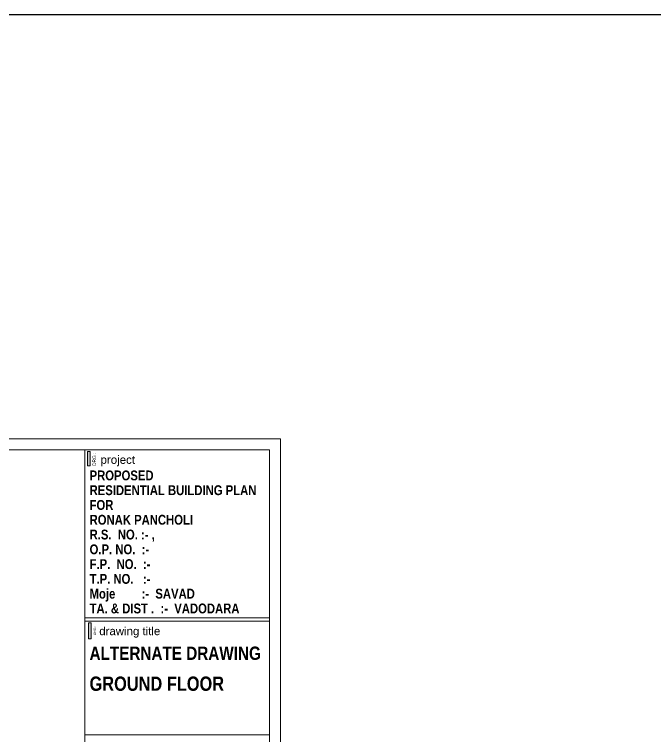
# Model space of a CAD drawing. Header units: millimetres. Extents: x 56222 to 152663, y -171621 to -121287.
# Drawn here: x 148446.6 to 148860.1, y -170189.6 to -169723.6 of the extents above; entities that cross this region are included whole.
import ezdxf

# ---------------------------------------------------------------- set-up
doc = ezdxf.new("R2010")
doc.units = ezdxf.units.MM
doc.header["$MEASUREMENT"] = 0
doc.layers.add('X_SHEET', color=7, linetype='Continuous', lineweight=9)
doc.styles.add("AR_0'-0", font='arial.ttf')
doc.styles.add('AR_6', font='arial.ttf', dxfattribs={"height": 6})
doc.styles.add("Cn_BT_0'-0", font='swissc.ttf')
doc.styles.add('KATHA', font='swissc.ttf')
doc.styles.get("Standard").update_dxf_attribs({"font": 'arial.ttf', "height": 6})

msp = doc.modelspace()

# ---------------------------------------------------------------- hatches: boundary and pattern name
at = {"layer": 'X_SHEET', "ltscale": 0.25}
h = msp.add_hatch(color=0, dxfattribs=at)
h.dxf.hatch_style = 1
h.paths.add_polyline_path([(148495.9915, -170116.211), (148494.3894, -170116.211), (148494.3894, -170126.5152), (148495.9915, -170126.5152)])

# ---------------------------------------------------------------- linework, layer by layer
at = {"layer": 'X_SHEET', "color": 5, "lineweight": 30}
msp.add_lwpolyline([(147734.2496, -169723.6226), (150812.1005, -169723.6226), (150812.1005, -171620.6865), (147734.2496, -171620.6865)], close=True, dxfattribs=at)
at = {"layer": 'X_SHEET'}
for points in [[(148618.1853, -170532.4671), (147851.0369, -170532.4671), (147851.0369, -169997.5343), (148618.1853, -169997.5343)], [(148611.1853, -170525.4671), (147858.0369, -170525.4671), (147858.0369, -170004.5343), (148611.1853, -170004.5343)], [(148492.0447, -170113.012), (148611.1853, -170113.012), (148611.1853, -170004.5343), (148492.0447, -170004.5343)], [(148492.0447, -170004.5343), (148611.1853, -170004.5343), (148611.1854, -170525.4671), (148492.0448, -170525.4671)], [(148611.1853, -170115.2196), (148492.0447, -170115.2196), (148492.0447, -170188.4689), (148611.1853, -170188.4689)]]:
    msp.add_lwpolyline(points, close=True, dxfattribs=at)
at = {"layer": 'X_SHEET', "color": 0, "ltscale": 0.25}
for points in [[(148493.6978, -170005.5919), (148495.3338, -170005.5919), (148495.3338, -170014.8008), (148493.6978, -170014.8008)], [(148494.3894, -170116.211), (148495.9915, -170116.211), (148495.9915, -170126.5152), (148494.3894, -170126.5152)]]:
    msp.add_lwpolyline(points, close=True, dxfattribs=at)
msp.add_solid([(148495.3338, -170014.8008), (148493.6978, -170014.8008), (148495.3338, -170005.5919), (148493.6978, -170005.5919)], dxfattribs=at)

# ---------------------------------------------------------------- texts
at = {"layer": 'X_SHEET', "color": 0, "ltscale": 0.25, "insert": (148496.9196, -170014.9107), "char_height": 2.21199, "width": 9.483907, "attachment_point": 1, "rotation": 90, "style": "AR_0'-0"}
msp.add_mtext('DRG :', dxfattribs=at)
at = {"layer": 'X_SHEET', "color": 0, "ltscale": 0.25, "attachment_point": 1}
for s, insert, char_height, style in [('{\\fSwis721 Ex BT|b0|i0|c0|p34;project}', (148502.1048, -170008.2747), 5.308778, 'AR_6'), ('{\\fSwis721 Cn BT|b1|i0|c0|p34;GROUND FLOOR}', (148495.0082, -170150.8506), 9.214445, 'KATHA')]:
    msp.add_mtext(s, dxfattribs=dict(at, insert=insert, char_height=char_height, style=style))
at = {"layer": 'X_SHEET', "color": 0, "linetype": 'Continuous', "insert": (148495.0375, -170017.8943), "char_height": 6.357435, "attachment_point": 1, "line_spacing_factor": 0.9, "style": "Cn_BT_0'-0"}
msp.add_mtext('{\\fSwis721 Cn BT|b1|i0|c0|p34;PROPOSED\\PRESIDENTIAL BUILDING PLAN\\PFOR\\P\\C5;RONAK PANCHOLI  \\C1; \\C29;\\P\\C0;R.S.  NO. :- , \\PO.P. NO.  :-      \\PF.P.  NO.  :-          \\PT.P. NO.   :-  \\PMoje ^I    :-  SAVAD\\PTA. & DIST .  :-  VADODARA}', dxfattribs=at)
at = {"layer": 'X_SHEET', "color": 0, "ltscale": 0.25, "insert": (148497.5957, -170124.1269), "char_height": 1.58405, "attachment_point": 1, "rotation": 90}
msp.add_mtext('DRG :', dxfattribs=at)
at = {"layer": 'X_SHEET', "color": 0, "ltscale": 0.25, "insert": (148501.2845, -170118.8697), "char_height": 5.280173, "attachment_point": 1}
msp.add_mtext('{\\fSwis721 Ex BT|b0|i0|c0|p34;drawing title}', dxfattribs=at)
at = {"layer": 'X_SHEET', "ltscale": 0.25, "insert": (148495.0082, -170131.5167), "char_height": 8.600149, "attachment_point": 1, "style": 'KATHA'}
msp.add_mtext('{\\fSwis721 Cn BT|b1|i0|c0|p34;ALTERNATE DRAWING}', dxfattribs=at)

doc.saveas('drawing.dxf')
